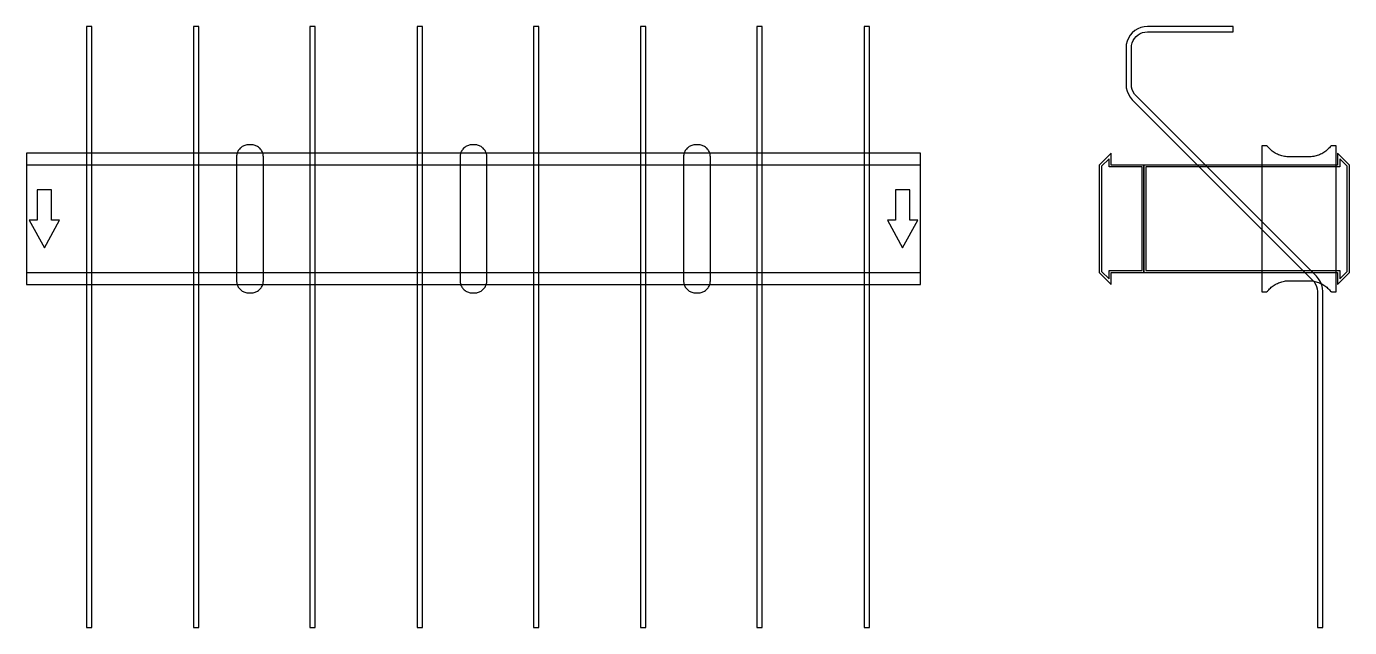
# Model space of a CAD drawing. Extents: x 0 to 1480, y -457 to 215.
import ezdxf

# ---------------------------------------------------------------- set-up
doc = ezdxf.new("R2010")
doc.units = 0
doc.layers.add('Halfen', color=7, linetype='CONTINUOUS')

msp = doc.modelspace()

# ---------------------------------------------------------------- linework, layer by layer
at = {"layer": 'Halfen', "color": 7}
for points in [[(73, -457.177), (73, 215.147), (67, 215.147), (67, -457.177)], [(193, -457.177), (193, 215.147), (187, 215.147), (187, -457.177)], [(323, -457.177), (323, 215.147), (317, 215.147), (317, -457.177)], [(443, -457.177), (443, 215.147), (437, 215.147), (437, -457.177)], [(573, -457.177), (573, 215.147), (567, 215.147), (567, -457.177)], [(693, -457.177), (693, 215.147), (687, 215.147), (687, -457.177)], [(823, -457.177), (823, 215.147), (817, 215.147), (817, -457.177)], [(943, -457.177), (943, 215.147), (937, 215.147), (937, -457.177)], [(1450, -457.177), (1450, -81.213), (1449.705, -77.459), (1448.825, -73.797), (1447.384, -70.317), (1445.416, -67.106), (1442.971, -64.243), (1241.272, 137.456), (1239.438, 139.604), (1237.962, 142.012), (1236.881, 144.621), (1236.222, 147.368), (1236, 150.184), (1236, 191.147), (1236.222, 193.963), (1236.881, 196.71), (1237.962, 199.319), (1239.438, 201.728), (1241.272, 203.875), (1243.42, 205.71), (1245.828, 207.186), (1248.438, 208.266), (1251.184, 208.926), (1254, 209.147), (1350, 209.147), (1350, 215.147), (1254, 215.147), (1250.246, 214.852), (1246.584, 213.973), (1243.104, 212.532), (1239.893, 210.564), (1237.029, 208.118), (1234.584, 205.254), (1232.616, 202.043), (1231.175, 198.564), (1230.295, 194.902), (1230, 191.147), (1230, 150.184), (1230.295, 146.429), (1231.175, 142.767), (1232.616, 139.288), (1234.584, 136.077), (1237.029, 133.213), (1438.728, -68.485), (1440.562, -70.633), (1442.038, -73.041), (1443.119, -75.651), (1443.778, -78.397), (1444, -81.213), (1444, -457.177)], [(265, -69.3), (265, -56.8), (265, 69.3), (264.958, 70.359), (264.834, 71.412), (264.627, 72.452), (264.339, 73.472), (263.972, 74.466), (263.529, 75.429), (263.011, 76.354), (262.422, 77.235), (261.765, 78.068), (261.046, 78.846), (260.268, 79.565), (259.435, 80.222), (258.554, 80.811), (257.629, 81.329), (256.666, 81.772), (255.672, 82.139), (254.652, 82.427), (253.612, 82.634), (252.559, 82.758), (251.5, 82.8), (248.5, 82.8), (247.441, 82.758), (246.388, 82.634), (245.348, 82.427), (244.328, 82.139), (243.334, 81.772), (242.371, 81.329), (241.446, 80.811), (240.565, 80.222), (239.732, 79.565), (238.954, 78.846), (238.235, 78.068), (237.578, 77.235), (236.989, 76.354), (236.471, 75.429), (236.028, 74.466), (235.661, 73.472), (235.373, 72.452), (235.166, 71.412), (235.042, 70.359), (235, 69.3), (235, -56.8), (235, -69.3), (235.042, -70.359), (235.166, -71.412), (235.373, -72.452), (235.661, -73.472), (236.028, -74.466), (236.471, -75.429), (236.989, -76.354), (237.578, -77.235), (238.235, -78.068), (238.954, -78.846), (239.732, -79.565), (240.565, -80.222), (241.446, -80.811), (242.371, -81.329), (243.334, -81.772), (244.328, -82.139), (245.348, -82.427), (246.388, -82.634), (247.441, -82.758), (248.5, -82.8), (251.5, -82.8), (252.559, -82.758), (253.612, -82.634), (254.652, -82.427), (255.672, -82.139), (256.666, -81.772), (257.629, -81.329), (258.554, -80.811), (259.435, -80.222), (260.268, -79.565), (261.046, -78.846), (261.765, -78.068), (262.422, -77.235), (263.011, -76.354), (263.529, -75.429), (263.972, -74.466), (264.339, -73.472), (264.627, -72.452), (264.834, -71.412), (264.958, -70.359), (265, -69.3)], [(515, -69.3), (515, -56.8), (515, 69.3), (514.958, 70.359), (514.834, 71.412), (514.627, 72.452), (514.339, 73.472), (513.972, 74.466), (513.529, 75.429), (513.011, 76.354), (512.422, 77.235), (511.765, 78.068), (511.046, 78.846), (510.268, 79.565), (509.435, 80.222), (508.554, 80.811), (507.629, 81.329), (506.666, 81.772), (505.672, 82.139), (504.652, 82.427), (503.612, 82.634), (502.559, 82.758), (501.5, 82.8), (498.5, 82.8), (497.441, 82.758), (496.388, 82.634), (495.348, 82.427), (494.328, 82.139), (493.334, 81.772), (492.371, 81.329), (491.446, 80.811), (490.565, 80.222), (489.732, 79.565), (488.954, 78.846), (488.235, 78.068), (487.578, 77.235), (486.989, 76.354), (486.471, 75.429), (486.028, 74.466), (485.661, 73.472), (485.373, 72.452), (485.166, 71.412), (485.042, 70.359), (485, 69.3), (485, -56.8), (485, -69.3), (485.042, -70.359), (485.166, -71.412), (485.373, -72.452), (485.661, -73.472), (486.028, -74.466), (486.471, -75.429), (486.989, -76.354), (487.578, -77.235), (488.235, -78.068), (488.954, -78.846), (489.732, -79.565), (490.565, -80.222), (491.446, -80.811), (492.371, -81.329), (493.334, -81.772), (494.328, -82.139), (495.348, -82.427), (496.388, -82.634), (497.441, -82.758), (498.5, -82.8), (501.5, -82.8), (502.559, -82.758), (503.612, -82.634), (504.652, -82.427), (505.672, -82.139), (506.666, -81.772), (507.629, -81.329), (508.554, -80.811), (509.435, -80.222), (510.268, -79.565), (511.046, -78.846), (511.765, -78.068), (512.422, -77.235), (513.011, -76.354), (513.529, -75.429), (513.972, -74.466), (514.339, -73.472), (514.627, -72.452), (514.834, -71.412), (514.958, -70.359), (515, -69.3)], [(765, -69.3), (765, -56.8), (765, 69.3), (764.958, 70.359), (764.834, 71.412), (764.627, 72.452), (764.339, 73.472), (763.972, 74.466), (763.529, 75.429), (763.011, 76.354), (762.422, 77.235), (761.765, 78.068), (761.046, 78.846), (760.268, 79.565), (759.435, 80.222), (758.554, 80.811), (757.629, 81.329), (756.666, 81.772), (755.672, 82.139), (754.652, 82.427), (753.612, 82.634), (752.559, 82.758), (751.5, 82.8), (748.5, 82.8), (747.441, 82.758), (746.388, 82.634), (745.348, 82.427), (744.328, 82.139), (743.334, 81.772), (742.371, 81.329), (741.446, 80.811), (740.565, 80.222), (739.732, 79.565), (738.954, 78.846), (738.235, 78.068), (737.578, 77.235), (736.989, 76.354), (736.471, 75.429), (736.028, 74.466), (735.661, 73.472), (735.373, 72.452), (735.166, 71.412), (735.042, 70.359), (735, 69.3), (735, -56.8), (735, -69.3), (735.042, -70.359), (735.166, -71.412), (735.373, -72.452), (735.661, -73.472), (736.028, -74.466), (736.471, -75.429), (736.989, -76.354), (737.578, -77.235), (738.235, -78.068), (738.954, -78.846), (739.732, -79.565), (740.565, -80.222), (741.446, -80.811), (742.371, -81.329), (743.334, -81.772), (744.328, -82.139), (745.348, -82.427), (746.388, -82.634), (747.441, -82.758), (748.5, -82.8), (751.5, -82.8), (752.559, -82.758), (753.612, -82.634), (754.652, -82.427), (755.672, -82.139), (756.666, -81.772), (757.629, -81.329), (758.554, -80.811), (759.435, -80.222), (760.268, -79.565), (761.046, -78.846), (761.765, -78.068), (762.422, -77.235), (763.011, -76.354), (763.529, -75.429), (763.972, -74.466), (764.339, -73.472), (764.627, -72.452), (764.834, -71.412), (764.958, -70.359), (765, -69.3)], [(1465, -81.8), (1465, 81.8), (1461, 81.8), (1460.846, 81.797), (1460.691, 81.786), (1460.538, 81.769), (1460.385, 81.746), (1460.234, 81.715), (1460.084, 81.678), (1459.936, 81.634), (1459.789, 81.584), (1459.646, 81.527), (1459.505, 81.464), (1459.366, 81.395), (1459.231, 81.32), (1459.1, 81.239), (1458.972, 81.153), (1458.848, 81.06), (1458.728, 80.963), (1458.613, 80.86), (1458.502, 80.752), (1458.397, 80.639), (1458.296, 80.522), (1457.41, 79.491), (1456.479, 78.5), (1455.505, 77.551), (1454.491, 76.646), (1453.437, 75.787), (1452.347, 74.975), (1451.222, 74.211), (1450.064, 73.499), (1448.876, 72.838), (1447.66, 72.23), (1446.418, 71.676), (1445.153, 71.178), (1443.867, 70.736), (1442.563, 70.351), (1441.243, 70.024), (1439.911, 69.756), (1438.567, 69.547), (1437.216, 69.397), (1435.859, 69.307), (1434.5, 69.277), (1412.5, 69.277), (1411.141, 69.307), (1409.784, 69.397), (1408.433, 69.547), (1407.089, 69.756), (1405.757, 70.024), (1404.437, 70.351), (1403.133, 70.736), (1401.847, 71.178), (1400.582, 71.676), (1399.34, 72.23), (1398.124, 72.838), (1396.936, 73.499), (1395.778, 74.211), (1394.653, 74.975), (1393.563, 75.787), (1392.509, 76.646), (1391.495, 77.551), (1390.521, 78.5), (1389.59, 79.491), (1388.704, 80.522), (1388.603, 80.639), (1388.498, 80.752), (1388.387, 80.86), (1388.272, 80.963), (1388.152, 81.06), (1388.028, 81.153), (1387.9, 81.239), (1387.769, 81.32), (1387.634, 81.395), (1387.495, 81.464), (1387.354, 81.527), (1387.211, 81.584), (1387.064, 81.634), (1386.916, 81.678), (1386.766, 81.715), (1386.615, 81.746), (1386.462, 81.769), (1386.309, 81.786), (1386.154, 81.797), (1386, 81.8), (1382, 81.8), (1382, -81.8), (1386, -81.8), (1386.154, -81.797), (1386.309, -81.786), (1386.462, -81.769), (1386.615, -81.746), (1386.766, -81.715), (1386.916, -81.678), (1387.064, -81.634), (1387.211, -81.584), (1387.354, -81.527), (1387.495, -81.464), (1387.634, -81.395), (1387.769, -81.32), (1387.9, -81.239), (1388.028, -81.153), (1388.152, -81.06), (1388.272, -80.963), (1388.387, -80.86), (1388.498, -80.752), (1388.603, -80.639), (1388.704, -80.522), (1389.59, -79.491), (1390.521, -78.5), (1391.495, -77.551), (1392.509, -76.646), (1393.563, -75.787), (1394.653, -74.975), (1395.778, -74.211), (1396.936, -73.499), (1398.124, -72.838), (1399.34, -72.23), (1400.582, -71.676), (1401.847, -71.178), (1403.133, -70.736), (1404.437, -70.351), (1405.757, -70.024), (1407.089, -69.756), (1408.433, -69.547), (1409.784, -69.397), (1411.141, -69.307), (1412.5, -69.277), (1434.5, -69.277), (1435.859, -69.307), (1437.216, -69.397), (1438.567, -69.547), (1439.911, -69.756), (1441.243, -70.024), (1442.563, -70.351), (1443.867, -70.736), (1445.153, -71.178), (1446.418, -71.676), (1447.66, -72.23), (1448.876, -72.838), (1450.064, -73.499), (1451.222, -74.211), (1452.347, -74.975), (1453.437, -75.787), (1454.491, -76.646), (1455.505, -77.551), (1456.479, -78.5), (1457.41, -79.491), (1458.296, -80.522), (1458.397, -80.639), (1458.502, -80.752), (1458.613, -80.86), (1458.728, -80.963), (1458.848, -81.06), (1458.972, -81.153), (1459.1, -81.239), (1459.231, -81.32), (1459.366, -81.395), (1459.505, -81.464), (1459.646, -81.527), (1459.789, -81.584), (1459.936, -81.634), (1460.084, -81.678), (1460.234, -81.715), (1460.385, -81.746), (1460.538, -81.769), (1460.691, -81.786), (1460.846, -81.797), (1461, -81.8)], [(0, -73.5), (1000, -73.5), (1000, 73.5), (0, 73.5)], [(0, -60), (1000, -60), (1000, 60), (0, 60)], [(1250, -60), (1250, 60), (1213.5, 60), (1213.5, 73.5), (1200, 60), (1200, -60), (1213.5, -73.5), (1213.5, -60)], [(1248, -58), (1248, 58), (1211, 58), (1211, 67.25), (1202.5, 58.75), (1202.5, -58.75), (1211, -67.25), (1211, -58)], [(1480, -60), (1480, 60), (1466.5, 73.5), (1466.5, 60), (1250, 60), (1250, -60), (1466.5, -60), (1466.5, -73.5)], [(1477.5, -58.75), (1477.5, 58.75), (1469, 67.25), (1469, 58), (1252, 58), (1252, -58), (1469, -58), (1469, -67.25)], [(20, -32.5), (37, -1.5), (28, -1.5), (28, 32.5), (12, 32.5), (12, -1.5), (3, -1.5)], [(980, -32.5), (997, -1.5), (988, -1.5), (988, 32.5), (972, 32.5), (972, -1.5), (963, -1.5)]]:
    msp.add_lwpolyline(points, close=True, dxfattribs=at)

doc.saveas('drawing.dxf')
